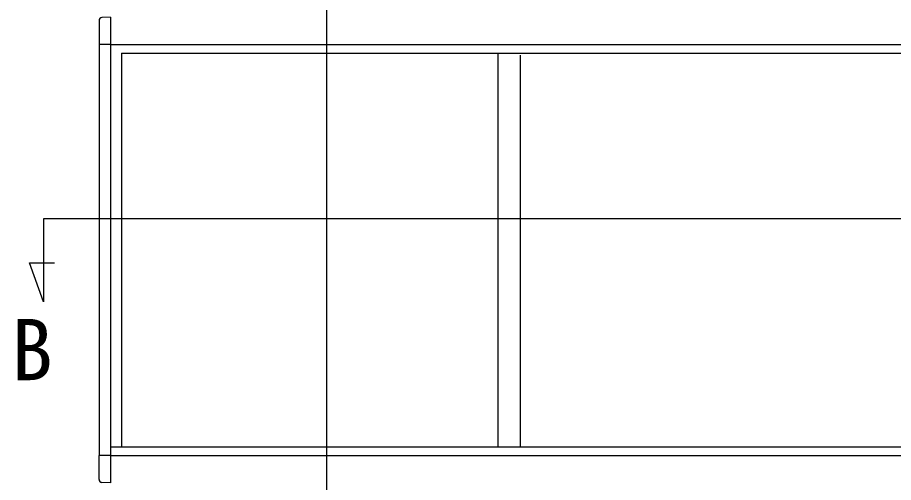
# Model space of a CAD drawing. Units: millimetres, scale not verified. Extents: x -8750 to 8750, y -13001 to 12944.
# Drawn here: x -2326 to -752, y 9623 to 10459 of the extents above; entities that cross this region are included whole.
import ezdxf
from ezdxf.enums import TextEntityAlignment as Align

# ---------------------------------------------------------------- set-up
doc = ezdxf.new("R2010")
doc.units = ezdxf.units.MM
doc.header["$LTSCALE"] = 70
for name, color, linetype in [('0-2_USER1', 3, 'Continuous'), ('0-3_YKK_12', 2, 'Continuous'), ('0-4_YKK_13', 4, 'Continuous'), ('0-5_YKK_A1', 4, 'Continuous')]:
    doc.layers.add(name, color=color, linetype=linetype)
doc.styles.add('ＭＳ ゴシック', font='')
doc.styles.get('ＭＳ ゴシック').set_extended_font_data('MS Gothic')

msp = doc.modelspace()

# ---------------------------------------------------------------- linework, layer by layer
at = {"layer": '0-3_YKK_12'}
for p, q in [((-1771, 10852.47), (-1771, 7608.9)), ((-1771, 10527.61), (-1771, 7506.53)), ((-2304.52, 10018.04), (-2259.75, 10018.04))]:
    msp.add_line(p, q, dxfattribs=at)
msp.add_lwpolyline([(2257, 9947.91), (2257, 10097.17), (-2279, 10097.17), (-2279, 9947.91), (-2304.52, 10018.04)], dxfattribs=at)
at = {"layer": '0-4_YKK_13'}
for p, q in [((-2179.5, 10453.11), (-2179.5, 10410.2)), ((-2159, 10459.4), (-2174.29, 10458.6)), ((-2159, 10410.2), (-2179.5, 10410.2)), ((-2159, 9671.6), (-2179.5, 9671.6)), ((-2179.5, 9628.69), (-2179.5, 9671.6)), ((-2159, 9622.4), (-2174.29, 9623.2))]:
    msp.add_line(p, q, dxfattribs=at)
for centre, start, end in [((-2174, 10453.11), 93, 180), ((-2174, 9628.69), 180, 267)]:
    msp.add_arc(centre, 5.5, start, end, dxfattribs=at)
at = {"layer": '0-5_YKK_A1'}
for p, q in [((-2159, 10459.4), (-2159, 9622.4)), ((-2179, 10410.2), (-2179, 9671.6)), ((-2159, 10410.4), (2137, 10410.4)), ((-2139, 10394.4), (-2139, 9687.4)), ((-2139, 10394.4), (2117, 10394.4)), ((-1463, 10394.63), (-1463, 9687.4)), ((-1423, 10391.14), (-1423, 9687.4)), ((-2159, 9687.4), (2137, 9687.4)), ((-2159, 9671.4), (2137, 9671.4))]:
    msp.add_line(p, q, dxfattribs=at)

# ---------------------------------------------------------------- texts
at = {"layer": '0-2_USER1', "style": 'ＭＳ ゴシック'}
msp.add_text('B', height=110, dxfattribs=at).set_placement((-2337.49, 9773.9), align=Align.BOTTOM_LEFT)

doc.saveas('drawing.dxf')
